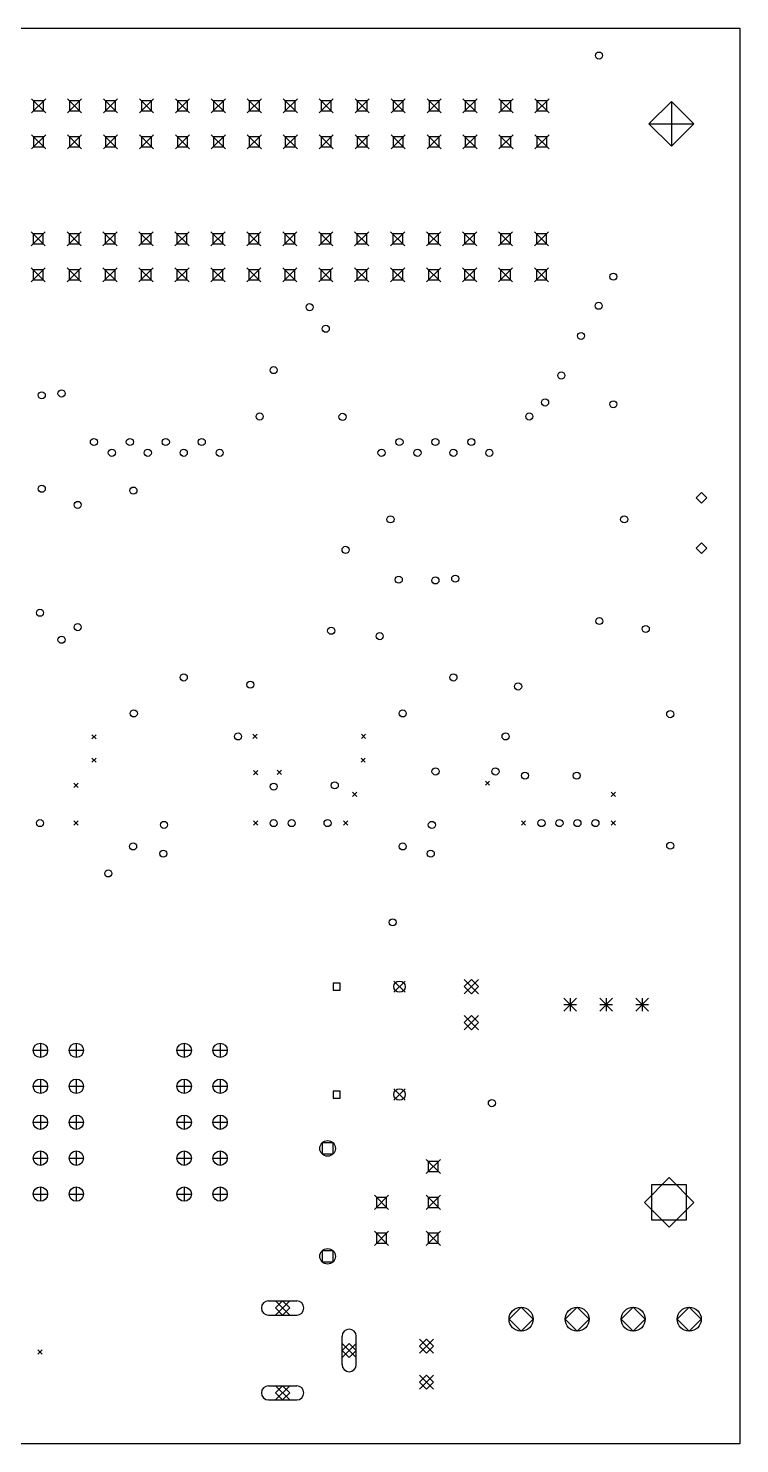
# Model space of a CAD drawing. Extents: x 21 to 125, y -193 to -25.
# Drawn here: x 74.7 to 125, y -125 to -25 of the extents above; entities that cross this region are included whole.
import ezdxf

# ---------------------------------------------------------------- set-up
doc = ezdxf.new("R2010")
doc.units = 0
doc.header["$MEASUREMENT"] = 0
doc.layers.add('BLACK', color=7, linetype='CONTINUOUS')

msp = doc.modelspace()

# ---------------------------------------------------------------- linework, layer by layer
at = {"layer": 'Black'}
for p, q in [((25, -25), (125, -25)), ((125, -25), (125, -125)), ((74.9697, -29.98), (75.9697, -30.98)), ((75.9697, -29.98), (74.9697, -30.98)), ((77.5097, -29.98), (78.5097, -30.98)), ((78.5097, -29.98), (77.5097, -30.98)), ((80.0498, -29.98), (81.0498, -30.98)), ((81.0498, -29.98), (80.0498, -30.98)), ((82.5897, -29.98), (83.5897, -30.98)), ((83.5897, -29.98), (82.5897, -30.98)), ((85.1298, -29.98), (86.1298, -30.98)), ((86.1298, -29.98), (85.1298, -30.98)), ((87.6697, -29.98), (88.6697, -30.98)), ((88.6697, -29.98), (87.6697, -30.98)), ((90.2097, -29.98), (91.2097, -30.98)), ((91.2097, -29.98), (90.2097, -30.98)), ((92.7497, -29.98), (93.7497, -30.98)), ((93.7497, -29.98), (92.7497, -30.98)), ((95.2897, -29.98), (96.2897, -30.98)), ((96.2897, -29.98), (95.2897, -30.98)), ((97.8297, -29.98), (98.8297, -30.98)), ((98.8297, -29.98), (97.8297, -30.98)), ((100.37, -29.98), (101.37, -30.98)), ((101.37, -29.98), (100.37, -30.98)), ((102.91, -29.98), (103.91, -30.98)), ((103.91, -29.98), (102.91, -30.98)), ((105.45, -29.98), (106.45, -30.98)), ((106.45, -29.98), (105.45, -30.98)), ((107.99, -29.98), (108.99, -30.98)), ((108.99, -29.98), (107.99, -30.98)), ((110.53, -29.98), (111.53, -30.98)), ((111.53, -29.98), (110.53, -30.98)), ((75.8233, -30.1264), (75.1162, -30.1264)), ((75.1162, -30.1264), (75.1162, -30.8336)), ((75.1162, -30.8336), (75.8233, -30.8336)), ((75.8233, -30.8336), (75.8233, -30.1264)), ((78.3633, -30.1264), (77.6562, -30.1264)), ((77.6562, -30.1264), (77.6562, -30.8336)), ((77.6562, -30.8336), (78.3633, -30.8336)), ((78.3633, -30.8336), (78.3633, -30.1264)), ((80.9033, -30.1264), (80.1962, -30.1264)), ((80.1962, -30.1264), (80.1962, -30.8336)), ((80.1962, -30.8336), (80.9033, -30.8336)), ((80.9033, -30.8336), (80.9033, -30.1264)), ((83.4433, -30.1264), (82.7362, -30.1264)), ((82.7362, -30.1264), (82.7362, -30.8336)), ((82.7362, -30.8336), (83.4433, -30.8336)), ((83.4433, -30.8336), (83.4433, -30.1264)), ((85.9833, -30.1264), (85.2762, -30.1264)), ((85.2762, -30.1264), (85.2762, -30.8336)), ((85.2762, -30.8336), (85.9833, -30.8336)), ((85.9833, -30.8336), (85.9833, -30.1264)), ((88.5233, -30.1264), (87.8162, -30.1264)), ((87.8162, -30.1264), (87.8162, -30.8336)), ((87.8162, -30.8336), (88.5233, -30.8336)), ((88.5233, -30.8336), (88.5233, -30.1264)), ((91.0633, -30.1264), (90.3562, -30.1264)), ((90.3562, -30.1264), (90.3562, -30.8336)), ((90.3562, -30.8336), (91.0633, -30.8336)), ((91.0633, -30.8336), (91.0633, -30.1264)), ((93.6033, -30.1264), (92.8962, -30.1264)), ((92.8962, -30.1264), (92.8962, -30.8336)), ((92.8962, -30.8336), (93.6033, -30.8336)), ((93.6033, -30.8336), (93.6033, -30.1264)), ((96.1433, -30.1264), (95.4362, -30.1264)), ((95.4362, -30.1264), (95.4362, -30.8336)), ((95.4362, -30.8336), (96.1433, -30.8336)), ((96.1433, -30.8336), (96.1433, -30.1264)), ((98.6833, -30.1264), (97.9762, -30.1264)), ((97.9762, -30.1264), (97.9762, -30.8336)), ((97.9762, -30.8336), (98.6833, -30.8336)), ((98.6833, -30.8336), (98.6833, -30.1264)), ((101.223, -30.1264), (100.516, -30.1264)), ((100.516, -30.1264), (100.516, -30.8336)), ((100.516, -30.8336), (101.223, -30.8336)), ((101.223, -30.8336), (101.223, -30.1264)), ((103.763, -30.1264), (103.056, -30.1264)), ((103.056, -30.1264), (103.056, -30.8336)), ((103.056, -30.8336), (103.763, -30.8336)), ((103.763, -30.8336), (103.763, -30.1264)), ((106.303, -30.1264), (105.596, -30.1264)), ((105.596, -30.1264), (105.596, -30.8336)), ((105.596, -30.8336), (106.303, -30.8336)), ((106.303, -30.8336), (106.303, -30.1264)), ((108.843, -30.1264), (108.136, -30.1264)), ((108.136, -30.1264), (108.136, -30.8336)), ((108.136, -30.8336), (108.843, -30.8336)), ((108.843, -30.8336), (108.843, -30.1264)), ((111.383, -30.1264), (110.676, -30.1264)), ((110.676, -30.1264), (110.676, -30.8336)), ((110.676, -30.8336), (111.383, -30.8336)), ((111.383, -30.8336), (111.383, -30.1264)), ((120.174, -30.1625), (118.586, -31.75)), ((120.174, -30.1625), (120.174, -33.3375)), ((121.761, -31.75), (120.174, -30.1625)), ((118.586, -31.75), (121.761, -31.75)), ((118.586, -31.75), (120.174, -33.3375)), ((120.174, -33.3375), (121.761, -31.75)), ((74.9697, -32.52), (75.9697, -33.52)), ((75.9697, -32.52), (74.9697, -33.52)), ((75.8233, -32.6664), (75.1162, -32.6664)), ((75.1162, -32.6664), (75.1162, -33.3736)), ((75.8233, -33.3736), (75.8233, -32.6664)), ((77.5097, -32.52), (78.5097, -33.52)), ((78.5097, -32.52), (77.5097, -33.52)), ((78.3633, -32.6664), (77.6562, -32.6664)), ((77.6562, -32.6664), (77.6562, -33.3736)), ((78.3633, -33.3736), (78.3633, -32.6664)), ((80.0498, -32.52), (81.0498, -33.52)), ((81.0498, -32.52), (80.0498, -33.52)), ((80.9033, -32.6664), (80.1962, -32.6664)), ((80.1962, -32.6664), (80.1962, -33.3736)), ((80.9033, -33.3736), (80.9033, -32.6664)), ((82.5897, -32.52), (83.5897, -33.52)), ((83.5897, -32.52), (82.5897, -33.52)), ((83.4433, -32.6664), (82.7362, -32.6664)), ((82.7362, -32.6664), (82.7362, -33.3736)), ((83.4433, -33.3736), (83.4433, -32.6664)), ((85.1298, -32.52), (86.1298, -33.52)), ((86.1298, -32.52), (85.1298, -33.52)), ((85.9833, -32.6664), (85.2762, -32.6664)), ((85.2762, -32.6664), (85.2762, -33.3736)), ((85.9833, -33.3736), (85.9833, -32.6664)), ((87.6697, -32.52), (88.6697, -33.52)), ((88.6697, -32.52), (87.6697, -33.52)), ((88.5233, -32.6664), (87.8162, -32.6664)), ((87.8162, -32.6664), (87.8162, -33.3736)), ((88.5233, -33.3736), (88.5233, -32.6664)), ((90.2097, -32.52), (91.2097, -33.52)), ((91.2097, -32.52), (90.2097, -33.52)), ((91.0633, -32.6664), (90.3562, -32.6664)), ((90.3562, -32.6664), (90.3562, -33.3736)), ((91.0633, -33.3736), (91.0633, -32.6664)), ((92.7497, -32.52), (93.7497, -33.52)), ((93.7497, -32.52), (92.7497, -33.52)), ((93.6033, -32.6664), (92.8962, -32.6664)), ((92.8962, -32.6664), (92.8962, -33.3736)), ((93.6033, -33.3736), (93.6033, -32.6664)), ((95.2897, -32.52), (96.2897, -33.52)), ((96.2897, -32.52), (95.2897, -33.52)), ((96.1433, -32.6664), (95.4362, -32.6664)), ((95.4362, -32.6664), (95.4362, -33.3736)), ((96.1433, -33.3736), (96.1433, -32.6664)), ((97.8297, -32.52), (98.8297, -33.52)), ((98.8297, -32.52), (97.8297, -33.52)), ((98.6833, -32.6664), (97.9762, -32.6664)), ((97.9762, -32.6664), (97.9762, -33.3736)), ((98.6833, -33.3736), (98.6833, -32.6664)), ((100.37, -32.52), (101.37, -33.52)), ((101.37, -32.52), (100.37, -33.52)), ((101.223, -32.6664), (100.516, -32.6664)), ((100.516, -32.6664), (100.516, -33.3736)), ((101.223, -33.3736), (101.223, -32.6664)), ((102.91, -32.52), (103.91, -33.52)), ((103.91, -32.52), (102.91, -33.52)), ((103.763, -32.6664), (103.056, -32.6664)), ((103.056, -32.6664), (103.056, -33.3736)), ((103.763, -33.3736), (103.763, -32.6664)), ((105.45, -32.52), (106.45, -33.52)), ((106.45, -32.52), (105.45, -33.52)), ((106.303, -32.6664), (105.596, -32.6664)), ((105.596, -32.6664), (105.596, -33.3736)), ((106.303, -33.3736), (106.303, -32.6664)), ((107.99, -32.52), (108.99, -33.52)), ((108.99, -32.52), (107.99, -33.52)), ((108.843, -32.6664), (108.136, -32.6664)), ((108.136, -32.6664), (108.136, -33.3736)), ((108.843, -33.3736), (108.843, -32.6664)), ((110.53, -32.52), (111.53, -33.52)), ((111.53, -32.52), (110.53, -33.52)), ((111.383, -32.6664), (110.676, -32.6664)), ((110.676, -32.6664), (110.676, -33.3736)), ((111.383, -33.3736), (111.383, -32.6664)), ((75.1162, -33.3736), (75.8233, -33.3736)), ((77.6562, -33.3736), (78.3633, -33.3736)), ((80.1962, -33.3736), (80.9033, -33.3736)), ((82.7362, -33.3736), (83.4433, -33.3736)), ((85.2762, -33.3736), (85.9833, -33.3736)), ((87.8162, -33.3736), (88.5233, -33.3736)), ((90.3562, -33.3736), (91.0633, -33.3736)), ((92.8962, -33.3736), (93.6033, -33.3736)), ((95.4362, -33.3736), (96.1433, -33.3736)), ((97.9762, -33.3736), (98.6833, -33.3736)), ((100.516, -33.3736), (101.223, -33.3736)), ((103.056, -33.3736), (103.763, -33.3736)), ((105.596, -33.3736), (106.303, -33.3736)), ((108.136, -33.3736), (108.843, -33.3736)), ((110.676, -33.3736), (111.383, -33.3736)), ((74.938, -39.378), (75.938, -40.378)), ((75.938, -39.378), (74.938, -40.378)), ((75.7916, -39.5244), (75.0844, -39.5244)), ((75.0844, -39.5244), (75.0844, -40.2316)), ((75.7916, -40.2316), (75.7916, -39.5244)), ((77.478, -39.378), (78.478, -40.378)), ((78.478, -39.378), (77.478, -40.378)), ((78.3316, -39.5244), (77.6244, -39.5244)), ((77.6244, -39.5244), (77.6244, -40.2316)), ((78.3316, -40.2316), (78.3316, -39.5244)), ((80.018, -39.378), (81.018, -40.378)), ((81.018, -39.378), (80.018, -40.378)), ((80.8716, -39.5244), (80.1644, -39.5244)), ((80.1644, -39.5244), (80.1644, -40.2316)), ((80.8716, -40.2316), (80.8716, -39.5244)), ((82.558, -39.378), (83.558, -40.378)), ((83.558, -39.378), (82.558, -40.378)), ((83.4116, -39.5244), (82.7044, -39.5244)), ((82.7044, -39.5244), (82.7044, -40.2316)), ((83.4116, -40.2316), (83.4116, -39.5244)), ((85.098, -39.378), (86.098, -40.378)), ((86.098, -39.378), (85.098, -40.378)), ((85.9516, -39.5244), (85.2444, -39.5244)), ((85.2444, -39.5244), (85.2444, -40.2316)), ((85.9516, -40.2316), (85.9516, -39.5244)), ((87.638, -39.378), (88.638, -40.378)), ((88.638, -39.378), (87.638, -40.378)), ((88.4916, -39.5244), (87.7844, -39.5244)), ((87.7844, -39.5244), (87.7844, -40.2316)), ((88.4916, -40.2316), (88.4916, -39.5244)), ((90.178, -39.378), (91.178, -40.378)), ((91.178, -39.378), (90.178, -40.378)), ((91.0316, -39.5244), (90.3244, -39.5244)), ((90.3244, -39.5244), (90.3244, -40.2316)), ((91.0316, -40.2316), (91.0316, -39.5244)), ((92.718, -39.378), (93.718, -40.378)), ((93.718, -39.378), (92.718, -40.378)), ((93.5716, -39.5244), (92.8644, -39.5244)), ((92.8644, -39.5244), (92.8644, -40.2316)), ((93.5716, -40.2316), (93.5716, -39.5244)), ((95.258, -39.378), (96.258, -40.378)), ((96.258, -39.378), (95.258, -40.378)), ((96.1116, -39.5244), (95.4044, -39.5244)), ((95.4044, -39.5244), (95.4044, -40.2316)), ((96.1116, -40.2316), (96.1116, -39.5244)), ((97.798, -39.378), (98.798, -40.378)), ((98.798, -39.378), (97.798, -40.378)), ((98.6516, -39.5244), (97.9444, -39.5244)), ((97.9444, -39.5244), (97.9444, -40.2316)), ((98.6516, -40.2316), (98.6516, -39.5244)), ((100.338, -39.378), (101.338, -40.378)), ((101.338, -39.378), (100.338, -40.378)), ((101.192, -39.5244), (100.484, -39.5244)), ((100.484, -39.5244), (100.484, -40.2316)), ((101.192, -40.2316), (101.192, -39.5244)), ((102.878, -39.378), (103.878, -40.378)), ((103.878, -39.378), (102.878, -40.378)), ((103.732, -39.5244), (103.024, -39.5244)), ((103.024, -39.5244), (103.024, -40.2316)), ((103.732, -40.2316), (103.732, -39.5244)), ((105.418, -39.378), (106.418, -40.378)), ((106.418, -39.378), (105.418, -40.378)), ((106.272, -39.5244), (105.564, -39.5244)), ((105.564, -39.5244), (105.564, -40.2316)), ((106.272, -40.2316), (106.272, -39.5244)), ((107.958, -39.378), (108.958, -40.378)), ((108.958, -39.378), (107.958, -40.378)), ((108.812, -39.5244), (108.104, -39.5244)), ((108.104, -39.5244), (108.104, -40.2316)), ((108.812, -40.2316), (108.812, -39.5244)), ((110.498, -39.378), (111.498, -40.378)), ((111.498, -39.378), (110.498, -40.378)), ((111.352, -39.5244), (110.644, -39.5244)), ((110.644, -39.5244), (110.644, -40.2316)), ((111.352, -40.2316), (111.352, -39.5244)), ((75.0844, -40.2316), (75.7916, -40.2316)), ((77.6244, -40.2316), (78.3316, -40.2316)), ((80.1644, -40.2316), (80.8716, -40.2316)), ((82.7044, -40.2316), (83.4116, -40.2316)), ((85.2444, -40.2316), (85.9516, -40.2316)), ((87.7844, -40.2316), (88.4916, -40.2316)), ((90.3244, -40.2316), (91.0316, -40.2316)), ((92.8644, -40.2316), (93.5716, -40.2316)), ((95.4044, -40.2316), (96.1116, -40.2316)), ((97.9444, -40.2316), (98.6516, -40.2316)), ((100.484, -40.2316), (101.192, -40.2316)), ((103.024, -40.2316), (103.732, -40.2316)), ((105.564, -40.2316), (106.272, -40.2316)), ((108.104, -40.2316), (108.812, -40.2316)), ((110.644, -40.2316), (111.352, -40.2316)), ((74.938, -41.918), (75.938, -42.918)), ((75.938, -41.918), (74.938, -42.918)), ((77.478, -41.918), (78.478, -42.918)), ((78.478, -41.918), (77.478, -42.918)), ((80.018, -41.918), (81.018, -42.918)), ((81.018, -41.918), (80.018, -42.918)), ((82.558, -41.918), (83.558, -42.918)), ((83.558, -41.918), (82.558, -42.918)), ((85.098, -41.918), (86.098, -42.918)), ((86.098, -41.918), (85.098, -42.918)), ((87.638, -41.918), (88.638, -42.918)), ((88.638, -41.918), (87.638, -42.918)), ((90.178, -41.918), (91.178, -42.918)), ((91.178, -41.918), (90.178, -42.918)), ((92.718, -41.918), (93.718, -42.918)), ((93.718, -41.918), (92.718, -42.918)), ((95.258, -41.918), (96.258, -42.918)), ((96.258, -41.918), (95.258, -42.918)), ((97.798, -41.918), (98.798, -42.918)), ((98.798, -41.918), (97.798, -42.918)), ((100.338, -41.918), (101.338, -42.918)), ((101.338, -41.918), (100.338, -42.918)), ((102.878, -41.918), (103.878, -42.918)), ((103.878, -41.918), (102.878, -42.918)), ((105.418, -41.918), (106.418, -42.918)), ((106.418, -41.918), (105.418, -42.918)), ((107.958, -41.918), (108.958, -42.918)), ((108.958, -41.918), (107.958, -42.918)), ((110.498, -41.918), (111.498, -42.918)), ((111.498, -41.918), (110.498, -42.918)), ((75.7916, -42.0644), (75.0844, -42.0644)), ((75.0844, -42.0644), (75.0844, -42.7716)), ((75.0844, -42.7716), (75.7916, -42.7716)), ((75.7916, -42.7716), (75.7916, -42.0644)), ((78.3316, -42.0644), (77.6244, -42.0644)), ((77.6244, -42.0644), (77.6244, -42.7716)), ((77.6244, -42.7716), (78.3316, -42.7716)), ((78.3316, -42.7716), (78.3316, -42.0644)), ((80.8716, -42.0644), (80.1644, -42.0644)), ((80.1644, -42.0644), (80.1644, -42.7716)), ((80.1644, -42.7716), (80.8716, -42.7716)), ((80.8716, -42.7716), (80.8716, -42.0644)), ((83.4116, -42.0644), (82.7044, -42.0644)), ((82.7044, -42.0644), (82.7044, -42.7716)), ((82.7044, -42.7716), (83.4116, -42.7716)), ((83.4116, -42.7716), (83.4116, -42.0644)), ((85.9516, -42.0644), (85.2444, -42.0644)), ((85.2444, -42.0644), (85.2444, -42.7716)), ((85.2444, -42.7716), (85.9516, -42.7716)), ((85.9516, -42.7716), (85.9516, -42.0644)), ((88.4916, -42.0644), (87.7844, -42.0644)), ((87.7844, -42.0644), (87.7844, -42.7716)), ((87.7844, -42.7716), (88.4916, -42.7716)), ((88.4916, -42.7716), (88.4916, -42.0644)), ((91.0316, -42.0644), (90.3244, -42.0644)), ((90.3244, -42.0644), (90.3244, -42.7716)), ((90.3244, -42.7716), (91.0316, -42.7716)), ((91.0316, -42.7716), (91.0316, -42.0644)), ((93.5716, -42.0644), (92.8644, -42.0644)), ((92.8644, -42.0644), (92.8644, -42.7716)), ((92.8644, -42.7716), (93.5716, -42.7716)), ((93.5716, -42.7716), (93.5716, -42.0644)), ((96.1116, -42.0644), (95.4044, -42.0644)), ((95.4044, -42.0644), (95.4044, -42.7716)), ((95.4044, -42.7716), (96.1116, -42.7716)), ((96.1116, -42.7716), (96.1116, -42.0644)), ((98.6516, -42.0644), (97.9444, -42.0644)), ((97.9444, -42.0644), (97.9444, -42.7716)), ((97.9444, -42.7716), (98.6516, -42.7716)), ((98.6516, -42.7716), (98.6516, -42.0644)), ((101.192, -42.0644), (100.484, -42.0644)), ((100.484, -42.0644), (100.484, -42.7716)), ((100.484, -42.7716), (101.192, -42.7716)), ((101.192, -42.7716), (101.192, -42.0644)), ((103.732, -42.0644), (103.024, -42.0644)), ((103.024, -42.0644), (103.024, -42.7716)), ((103.024, -42.7716), (103.732, -42.7716)), ((103.732, -42.7716), (103.732, -42.0644)), ((106.272, -42.0644), (105.564, -42.0644)), ((105.564, -42.0644), (105.564, -42.7716)), ((105.564, -42.7716), (106.272, -42.7716)), ((106.272, -42.7716), (106.272, -42.0644)), ((108.812, -42.0644), (108.104, -42.0644)), ((108.104, -42.0644), (108.104, -42.7716)), ((108.104, -42.7716), (108.812, -42.7716)), ((108.812, -42.7716), (108.812, -42.0644)), ((111.352, -42.0644), (110.644, -42.0644)), ((110.644, -42.0644), (110.644, -42.7716)), ((110.644, -42.7716), (111.352, -42.7716)), ((111.352, -42.7716), (111.352, -42.0644)), ((122.301, -57.791), (121.926, -58.166)), ((122.676, -58.166), (122.301, -57.791)), ((121.926, -58.166), (122.301, -58.541)), ((122.301, -58.541), (122.676, -58.166)), ((122.301, -61.347), (121.926, -61.722)), ((121.926, -61.722), (122.301, -62.097)), ((122.676, -61.722), (122.301, -61.347)), ((122.301, -62.097), (122.676, -61.722)), ((79.225, -74.907), (79.525, -75.207)), ((79.525, -74.907), (79.225, -75.207)), ((90.6086, -74.869), (90.9086, -75.169)), ((90.9086, -74.869), (90.6086, -75.169)), ((98.275, -74.869), (98.575, -75.169)), ((98.575, -74.869), (98.275, -75.169)), ((79.225, -76.558), (79.525, -76.858)), ((79.525, -76.558), (79.225, -76.858)), ((98.2496, -76.558), (98.5496, -76.858)), ((98.5496, -76.558), (98.2496, -76.858)), ((90.655, -77.447), (90.955, -77.747)), ((90.955, -77.447), (90.655, -77.747)), ((92.3189, -77.4168), (92.6189, -77.7168)), ((92.6189, -77.4168), (92.3189, -77.7168)), ((77.955, -78.336), (78.255, -78.636)), ((78.255, -78.336), (77.955, -78.636)), ((97.64, -78.971), (97.94, -79.271)), ((97.94, -78.971), (97.64, -79.271)), ((107.03, -78.1827), (107.33, -78.4827)), ((107.33, -78.1827), (107.03, -78.4827)), ((115.928, -78.971), (116.228, -79.271)), ((116.228, -78.971), (115.928, -79.271)), ((77.955, -81.003), (78.255, -81.303)), ((78.255, -81.003), (77.955, -81.303)), ((90.655, -81.003), (90.955, -81.303)), ((90.955, -81.003), (90.655, -81.303)), ((97.005, -81.003), (97.305, -81.303)), ((97.305, -81.003), (97.005, -81.303)), ((109.578, -81.003), (109.878, -81.303)), ((109.878, -81.003), (109.578, -81.303)), ((115.928, -81.003), (116.228, -81.303)), ((116.228, -81.003), (115.928, -81.303)), ((96.7675, -92.4625), (96.2725, -92.4625)), ((96.2725, -92.4625), (96.2725, -92.9575)), ((96.2725, -92.9575), (96.7675, -92.9575)), ((96.7675, -92.9575), (96.7675, -92.4625)), ((100.565, -92.31), (101.365, -93.11)), ((101.365, -92.31), (100.565, -93.11)), ((105.545, -92.2096), (106.545, -93.2104)), ((106.545, -92.2096), (105.545, -93.2104)), ((106.045, -92.2096), (105.545, -92.71)), ((105.545, -92.71), (106.045, -93.2104)), ((106.545, -92.71), (106.045, -92.2096)), ((106.045, -93.2104), (106.545, -92.71)), ((112.58, -93.53), (113.48, -94.43)), ((113.48, -93.53), (112.58, -94.43)), ((112.58, -93.98), (113.48, -93.98)), ((113.03, -93.53), (113.03, -94.43)), ((115.12, -93.53), (116.02, -94.43)), ((116.02, -93.53), (115.12, -94.43)), ((115.12, -93.98), (116.02, -93.98)), ((115.57, -93.53), (115.57, -94.43)), ((117.66, -93.53), (118.56, -94.43)), ((118.56, -93.53), (117.66, -94.43)), ((117.66, -93.98), (118.56, -93.98)), ((118.11, -93.53), (118.11, -94.43)), ((105.545, -94.7496), (106.545, -95.7504)), ((106.545, -94.7496), (105.545, -95.7504)), ((106.045, -94.7496), (105.545, -95.25)), ((106.545, -95.25), (106.045, -94.7496)), ((105.545, -95.25), (106.045, -95.7504)), ((106.045, -95.7504), (106.545, -95.25)), ((75.594, -96.6979), (75.594, -97.7139)), ((78.134, -96.6979), (78.134, -97.7139)), ((85.754, -96.6979), (85.754, -97.7139)), ((88.294, -96.6979), (88.294, -97.7139)), ((75.086, -97.2059), (76.102, -97.2059)), ((77.626, -97.2059), (78.642, -97.2059)), ((85.246, -97.2059), (86.262, -97.2059)), ((87.786, -97.2059), (88.802, -97.2059)), ((75.086, -99.7459), (76.102, -99.7459)), ((75.594, -99.2379), (75.594, -100.254)), ((77.626, -99.7459), (78.642, -99.7459)), ((78.134, -99.2379), (78.134, -100.254)), ((85.246, -99.7459), (86.262, -99.7459)), ((85.754, -99.2379), (85.754, -100.254)), ((87.786, -99.7459), (88.802, -99.7459)), ((88.294, -99.2379), (88.294, -100.254)), ((100.565, -99.93), (101.365, -100.73)), ((101.365, -99.93), (100.565, -100.73)), ((96.7675, -100.083), (96.2725, -100.083)), ((96.2725, -100.083), (96.2725, -100.577)), ((96.2725, -100.577), (96.7675, -100.577)), ((96.7675, -100.577), (96.7675, -100.083)), ((75.594, -101.778), (75.594, -102.794)), ((78.134, -101.778), (78.134, -102.794)), ((85.754, -101.778), (85.754, -102.794)), ((88.294, -101.778), (88.294, -102.794)), ((75.086, -102.286), (76.102, -102.286)), ((77.626, -102.286), (78.642, -102.286)), ((85.246, -102.286), (86.262, -102.286)), ((87.786, -102.286), (88.802, -102.286)), ((96.2739, -103.751), (95.4961, -103.751)), ((95.4961, -103.751), (95.4961, -104.529)), ((96.2739, -104.529), (96.2739, -103.751)), ((75.086, -104.826), (76.102, -104.826)), ((75.594, -104.318), (75.594, -105.334)), ((77.626, -104.826), (78.642, -104.826)), ((78.134, -104.318), (78.134, -105.334)), ((85.246, -104.826), (86.262, -104.826)), ((85.754, -104.318), (85.754, -105.334)), ((87.786, -104.826), (88.802, -104.826)), ((88.294, -104.318), (88.294, -105.334)), ((95.4961, -104.529), (96.2739, -104.529)), ((102.855, -104.91), (103.855, -105.91)), ((103.855, -104.91), (102.855, -105.91)), ((103.709, -105.056), (103.001, -105.056)), ((103.001, -105.056), (103.001, -105.764)), ((103.001, -105.764), (103.709, -105.764)), ((103.709, -105.764), (103.709, -105.056)), ((75.594, -106.858), (75.594, -107.874)), ((78.134, -106.858), (78.134, -107.874)), ((85.754, -106.858), (85.754, -107.874)), ((88.294, -106.858), (88.294, -107.874)), ((120.015, -106.2), (118.265, -107.95)), ((121.252, -106.713), (118.778, -106.713)), ((118.778, -106.713), (118.778, -109.187)), ((121.765, -107.95), (120.015, -106.2)), ((121.252, -109.187), (121.252, -106.713)), ((75.086, -107.366), (76.102, -107.366)), ((77.626, -107.366), (78.642, -107.366)), ((85.246, -107.366), (86.262, -107.366)), ((87.786, -107.366), (88.802, -107.366)), ((99.195, -107.45), (100.195, -108.45)), ((100.195, -107.45), (99.195, -108.45)), ((100.049, -107.596), (99.3414, -107.596)), ((99.3414, -107.596), (99.3414, -108.304)), ((100.049, -108.304), (100.049, -107.596)), ((102.855, -107.45), (103.855, -108.45)), ((103.855, -107.45), (102.855, -108.45)), ((103.709, -107.596), (103.001, -107.596)), ((103.001, -107.596), (103.001, -108.304)), ((103.709, -108.304), (103.709, -107.596)), ((118.265, -107.95), (120.015, -109.7)), ((120.015, -109.7), (121.765, -107.95)), ((99.3414, -108.304), (100.049, -108.304)), ((103.001, -108.304), (103.709, -108.304)), ((99.195, -109.99), (100.195, -110.99)), ((100.195, -109.99), (99.195, -110.99)), ((102.855, -109.99), (103.855, -110.99)), ((103.855, -109.99), (102.855, -110.99)), ((118.778, -109.187), (121.252, -109.187)), ((100.049, -110.136), (99.3414, -110.136)), ((99.3414, -110.136), (99.3414, -110.844)), ((99.3414, -110.844), (100.049, -110.844)), ((100.049, -110.844), (100.049, -110.136)), ((103.709, -110.136), (103.001, -110.136)), ((103.001, -110.136), (103.001, -110.844)), ((103.001, -110.844), (103.709, -110.844)), ((103.709, -110.844), (103.709, -110.136)), ((96.2739, -111.371), (95.4961, -111.371)), ((95.4961, -111.371), (95.4961, -112.149)), ((96.2739, -112.149), (96.2739, -111.371)), ((95.4961, -112.149), (96.2739, -112.149)), ((91.7105, -114.912), (93.7095, -114.912)), ((92.2096, -114.912), (93.2104, -115.913)), ((93.2104, -114.912), (92.2096, -115.913)), ((92.71, -114.912), (92.2096, -115.413)), ((93.2104, -115.413), (92.71, -114.912)), ((91.7105, -115.913), (93.7095, -115.913)), ((92.2096, -115.413), (92.71, -115.913)), ((92.71, -115.913), (93.2104, -115.413)), ((109.555, -115.355), (108.705, -116.205)), ((110.405, -116.205), (109.555, -115.355)), ((113.515, -115.355), (112.665, -116.205)), ((114.365, -116.205), (113.515, -115.355)), ((117.475, -115.355), (116.625, -116.205)), ((118.325, -116.205), (117.475, -115.355)), ((121.435, -115.355), (120.585, -116.205)), ((122.285, -116.205), (121.435, -115.355)), ((108.705, -116.205), (109.555, -117.055)), ((109.555, -117.055), (110.405, -116.205)), ((112.665, -116.205), (113.515, -117.055)), ((113.515, -117.055), (114.365, -116.205)), ((116.625, -116.205), (117.475, -117.055)), ((117.475, -117.055), (118.325, -116.205)), ((120.585, -116.205), (121.435, -117.055)), ((121.435, -117.055), (122.285, -116.205)), ((96.9086, -119.412), (96.9086, -117.413)), ((96.9086, -117.912), (97.9094, -118.913)), ((97.9094, -117.912), (96.9086, -118.913)), ((97.409, -117.912), (96.9086, -118.412)), ((97.9094, -118.412), (97.409, -117.912)), ((97.9094, -119.412), (97.9094, -117.413)), ((102.37, -117.61), (103.37, -118.61)), ((103.37, -117.61), (102.37, -118.61)), ((102.87, -117.61), (102.37, -118.11)), ((103.37, -118.11), (102.87, -117.61)), ((75.415, -118.366), (75.715, -118.666)), ((75.715, -118.366), (75.415, -118.666)), ((96.9086, -118.412), (97.409, -118.913)), ((97.409, -118.913), (97.9094, -118.412)), ((102.37, -118.11), (102.87, -118.61)), ((102.87, -118.61), (103.37, -118.11)), ((91.7105, -120.912), (93.7095, -120.912)), ((92.2096, -120.912), (93.2104, -121.912)), ((93.2104, -120.912), (92.2096, -121.912)), ((92.71, -120.912), (92.2096, -121.412)), ((93.2104, -121.412), (92.71, -120.912)), ((102.37, -120.15), (103.37, -121.15)), ((103.37, -120.15), (102.37, -121.15)), ((102.87, -120.15), (102.37, -120.65)), ((102.37, -120.65), (102.87, -121.15)), ((103.37, -120.65), (102.87, -120.15)), ((102.87, -121.15), (103.37, -120.65)), ((91.7105, -121.912), (93.7095, -121.912)), ((92.2096, -121.412), (92.71, -121.912)), ((92.71, -121.912), (93.2104, -121.412)), ((125, -125), (25, -125))]:
    msp.add_line(p, q, dxfattribs=at)
for centre, radius in [((115.062, -26.924), 0.25), ((116.078, -42.545), 0.25), ((94.615, -44.704), 0.25), ((115.037, -44.6024), 0.25), ((95.758, -46.228), 0.25), ((113.792, -46.736), 0.25), ((92.075, -49.149), 0.25), ((112.395, -49.53), 0.25), ((75.692, -50.927), 0.25), ((77.089, -50.8), 0.25), ((111.252, -51.435), 0.25), ((116.078, -51.562), 0.25), ((91.0844, -52.4256), 0.25), ((96.939, -52.451), 0.25), ((110.134, -52.4256), 0.25), ((79.375, -54.229), 0.25), ((81.915, -54.229), 0.25), ((84.455, -54.229), 0.25), ((86.995, -54.229), 0.25), ((100.965, -54.229), 0.25), ((103.505, -54.229), 0.25), ((106.045, -54.229), 0.25), ((80.645, -54.991), 0.25), ((83.185, -54.991), 0.25), ((85.725, -54.991), 0.25), ((88.265, -54.991), 0.25), ((99.695, -54.991), 0.25), ((102.235, -54.991), 0.25), ((104.775, -54.991), 0.25), ((107.315, -54.991), 0.25), ((75.692, -57.531), 0.25), ((82.169, -57.658), 0.25), ((78.232, -58.674), 0.25), ((100.33, -59.697), 0.25), ((116.84, -59.697), 0.25), ((97.155, -61.849), 0.25), ((100.914, -63.9572), 0.25), ((103.505, -64.008), 0.25), ((104.902, -63.881), 0.25), ((75.565, -66.294), 0.25), ((115.087, -66.8782), 0.25), ((77.089, -68.199), 0.25), ((78.232, -67.31), 0.25), ((96.139, -67.564), 0.25), ((99.568, -67.945), 0.25), ((118.363, -67.437), 0.25), ((85.725, -70.866), 0.25), ((104.775, -70.866), 0.25), ((90.4267, -71.3733), 0.25), ((109.347, -71.501), 0.25), ((82.1944, -73.406), 0.25), ((101.194, -73.406), 0.25), ((120.091, -73.4568), 0.25), ((89.5604, -75.0316), 0.25), ((108.458, -75.0316), 0.25), ((103.51, -77.508), 0.25), ((107.746, -77.508), 0.25), ((109.83, -77.8002), 0.25), ((113.487, -77.8002), 0.25), ((92.075, -78.575), 0.25), ((96.393, -78.486), 0.25), ((75.565, -81.153), 0.25), ((92.075, -81.153), 0.25), ((93.345, -81.153), 0.25), ((95.885, -81.153), 0.25), ((110.998, -81.153), 0.25), ((112.268, -81.153), 0.25), ((113.538, -81.153), 0.25), ((114.808, -81.153), 0.25), ((84.328, -81.28), 0.25), ((103.251, -81.28), 0.25), ((82.1436, -82.804), 0.25), ((101.194, -82.804), 0.25), ((120.091, -82.7532), 0.25), ((84.2772, -83.312), 0.25), ((103.175, -83.312), 0.25), ((80.391, -84.709), 0.25), ((100.482, -88.1634), 0.25), ((100.965, -92.71), 0.4), ((75.594, -97.2059), 0.508), ((78.134, -97.2059), 0.508), ((85.754, -97.2059), 0.508), ((88.294, -97.2059), 0.508), ((75.594, -99.7459), 0.508), ((78.134, -99.7459), 0.508), ((85.754, -99.7459), 0.508), ((88.294, -99.7459), 0.508), ((100.965, -100.33), 0.4), ((107.493, -100.94), 0.25), ((75.594, -102.286), 0.508), ((78.134, -102.286), 0.508), ((85.754, -102.286), 0.508), ((88.294, -102.286), 0.508), ((95.885, -104.14), 0.55), ((75.594, -104.826), 0.508), ((78.134, -104.826), 0.508), ((85.754, -104.826), 0.508), ((88.294, -104.826), 0.508), ((75.594, -107.366), 0.508), ((78.134, -107.366), 0.508), ((85.754, -107.366), 0.508), ((88.294, -107.366), 0.508), ((95.885, -111.76), 0.55), ((109.555, -116.205), 0.85), ((113.515, -116.205), 0.85), ((117.475, -116.205), 0.85), ((121.435, -116.205), 0.85)]:
    msp.add_circle(centre, radius, dxfattribs=at)
for centre, start, end in [((91.7105, -115.413), 90, 270), ((93.7095, -115.413), 270, 450), ((97.409, -117.413), 360, 540), ((97.409, -119.412), 180, 360), ((91.7105, -121.412), 90, 270), ((93.7095, -121.412), 270, 450)]:
    msp.add_arc(centre, 0.5004, start, end, dxfattribs=at)

doc.saveas('drawing.dxf')
